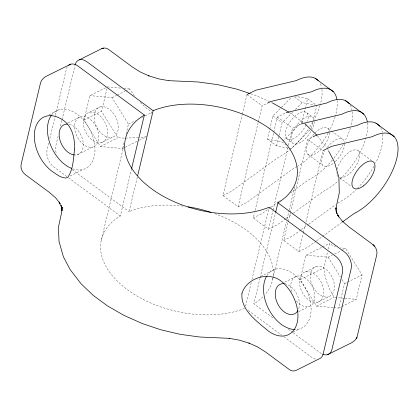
<?xml version="1.0" encoding="UTF-8"?>
<svg xmlns="http://www.w3.org/2000/svg" width="419" height="419" viewBox="0 0 419 419"><rect width="100%" height="100%" fill="white"/><g stroke="black" fill="none" stroke-linecap="round" stroke-linejoin="round"><path stroke-width="0.31" stroke-dasharray="2.1 1.57" d="M333.037 307.562L316.56 306.09L300.161 279.651L305.954 255.197L322.091 247.158M333.671 307.619L338.741 308.07L344.533 283.616L341.799 279.211M341.663 306.614L356.26 299.339L362.047 274.885L345.68 248.493L340.747 247.807M48.761 143.083L47.096 150.081A12.931 8.448 63.5 0 0 53.894 166.972L68.009 177.399M49.824 138.631L55.277 115.733M55.428 115.099L66.338 69.303A12.931 8.448 63.5 0 1 67.276 66.92M58.126 136.175L55.853 145.718A12.931 8.448 63.5 0 0 56.46 153.799M60.551 125.999L61.912 120.274M62.064 119.64L74.943 65.574M101.257 240.317L123.647 146.325M244.565 308.405A87.922 52.422 13.4 0 1 127.109 289.461A87.922 52.422 13.4 0 1 120.305 216.005L131.498 169.014M182.946 206.09A87.922 52.422 13.4 0 0 129.083 211.658L137.406 176.729M297.092 166.605A49.259 22.966 -53.6 0 1 293.159 168.757L246.864 202.419L238.107 206.782L222.913 195.568L242.124 114.916M242.276 114.282L246.817 95.228M238.107 206.782L258.224 122.322M258.376 121.688L262.158 105.813L266.83 103.483M288.021 148.137L276.603 145.87L267.401 139.071L272.9 115.99L291.163 97.643M285.664 218.734L277.247 224.851L268.49 229.219L253.296 218L254.506 212.92M255.113 210.38L273.57 132.907M273.722 132.268L277.352 117.027L285.528 112.952M276.603 145.87L278.981 135.887M279.127 135.264L282.102 122.783L292.603 112.234M245.592 306.268L251.337 282.134M251.945 279.593L269.192 207.201M268.49 229.219L272.879 210.804M273.031 210.165L287.853 147.933M288.461 145.393L292.546 128.245L301.303 123.877M272.701 317.691L253.872 303.791L259.921 278.389M260.073 277.75L275.503 212.978M282.904 141.056L302.078 121.793L307.577 98.706L295.526 96.312M272.664 279.483L273.272 276.943M273.418 276.31L286.434 221.693M287.036 219.153L289.005 210.898M289.157 210.265L294.751 186.769M316.052 241.166L307.635 247.289L298.873 251.651L283.684 240.433L288.068 222.018M288.22 221.384L290.189 213.13M290.341 212.491L307.74 139.464L312.406 137.133M311.28 128.586L312.914 121.72M313.066 121.096L316.633 106.127M298.873 251.651L303.262 233.236M303.414 232.603L305.383 224.343M305.985 221.803L322.777 151.311M344.203 298.244L334.048 297.317L330.072 290.079L326.988 282.631L324.866 275.173L323.772 267.888L327.648 251.578M328.239 249.069L329.58 243.423L331.989 245.178L335.535 246.623M136.992 141.376L122.599 148.551L100.398 146.493L84.046 120.023L89.896 95.611L105.661 87.754M124.254 138.118L117.912 137.762L101.56 111.292L106.96 88.76M122.599 148.551L124.097 142.292M126.046 134.159L128.45 124.139L112.098 97.674L89.896 95.611M151.772 113.617L152.076 112.365L145.754 107.673L140.26 102.535M295.343 109.485L302.188 102.603L314.879 105.122M309.908 129.958L291.195 148.766L290.168 148.012M270.475 207.515L262.058 213.638L253.296 218M270.999 207.133L280.468 200.245M290.467 192.981L308.353 179.971A49.259 22.966 -53.6 0 0 332.56 159.796M286.193 218.351L293.033 213.376M293.557 212.993L323.541 191.19A49.259 22.966 -53.6 0 0 338.28 180.908M300.858 229.947L292.441 236.07L283.684 240.433M301.387 229.565L308.222 224.594M308.751 224.212L335.577 204.702M337.683 203.173L338.735 202.408A49.259 22.966 -53.6 0 0 355.831 189.917M316.575 240.784L341.831 222.421M70.125 176.074L83.229 169.402M316.56 306.09L334.048 297.317M112.098 97.674L116.76 95.343M117.341 95.05L124.914 91.269M125.501 90.975L129.581 88.938L134.373 95.81M48.918 114.806L59.199 109.684M67.978 122.945L80.595 116.655M89.352 112.292L100.141 106.913M84.046 120.023L101.56 111.292M128.45 124.139L135.363 120.693M141.701 117.535L142.853 116.964M145.163 115.812L152.076 112.365M77.316 154.711L92.798 146.996A16.42 10.732 63.5 0 0 92.672 121.672A16.42 10.732 63.5 0 0 74.619 126.81A16.42 10.732 63.5 0 0 92.798 146.996M101.555 142.628A16.42 10.732 63.5 0 0 101.429 117.31A16.42 10.732 63.5 0 0 83.376 122.448A16.42 10.732 63.5 0 0 101.555 142.628L112.35 137.249A16.42 10.732 63.5 0 0 112.224 111.931A16.42 10.732 63.5 0 0 94.165 117.069A16.42 10.732 63.5 0 0 112.35 137.249M100.398 146.493L117.912 137.762M139.297 140.229L146.205 136.788L139.841 137.484M222.913 195.568L231.67 191.2L277.965 157.539A49.259 22.966 -53.6 0 0 308.599 128.795M322.667 246.87L329.58 243.423M284.653 282.212L296.694 276.21M305.451 271.847L316.245 266.468M300.161 279.651L323.772 267.888M344.533 283.616L346.869 282.453M347.451 282.16L362.047 274.885M298.579 311.694L308.903 306.546M317.66 302.183A16.42 10.732 63.5 0 0 317.534 276.859A16.42 10.732 63.5 0 0 299.475 281.997A16.42 10.732 63.5 0 0 317.66 302.183L328.454 296.804A16.42 10.732 63.5 0 0 328.323 271.481A16.42 10.732 63.5 0 0 310.269 276.619A16.42 10.732 63.5 0 0 328.454 296.804M338.741 308.07L341.076 306.907M293.049 332.084L299.328 328.957M305.954 255.197L328.14 257.182L332.23 255.155M334.572 253.993L341.003 250.808M341.59 250.52L345.68 248.493M260.665 276.425L275.304 269.234M138.569 137.621L125.517 138.108M344.837 298.302L356.26 299.339M107.411 86.88L120.714 88.116M123.877 88.409L129.581 88.938M267.401 139.071L281.992 141.973L286.077 144.995M250.798 93.809L256.182 95.652L271.716 102.597M289.34 112.454L303.325 122.599M307.577 98.706L316.78 105.504M294.52 96.941L302.188 102.603M306.718 112.695L312.705 117.121M327.899 128.334L331.041 130.66M331.565 131.042L343.093 139.553M358.287 150.772L371.381 160.44M302.078 121.793L303.099 122.547M246.969 94.594L262.158 105.813M277.352 117.027L292.546 128.245M307.74 139.464L322.405 150.29M272.9 115.99L282.102 122.783M286.664 138.673L292.656 143.094M307.85 154.312L323.044 165.531M339.804 177.907L351.332 186.418M72.068 169.559L129.083 211.658M288.398 329.282L292.582 332.372M293.101 332.754L320.305 352.84A12.931 8.448 63.5 0 0 322.274 354.034M68.533 177.782L120.305 216.005M248.273 310.489L281.741 335.2M283.831 336.745L311.547 357.203A12.931 8.448 63.5 0 0 316.471 359.251M317.356 135.814L326.438 147.525M328.14 257.182L340.438 277.006M327.784 149.389L328.37 150.5M266.997 275.587A32.326 21.128 63.5 0 1 305.661 288.571A32.326 21.128 63.5 0 1 295.578 329.517M284.731 283.752A16.42 10.732 63.5 0 1 296.856 294.175A16.42 10.732 63.5 0 1 298.108 310.201M51.652 114.953A32.326 21.128 63.5 0 1 92.091 134.619A32.326 21.128 63.5 0 1 71.979 168.569M69.25 124.317A16.42 10.732 63.5 0 1 82.941 141.009A16.42 10.732 63.5 0 1 75.011 154.999M291.42 291.467A16.42 10.732 63.5 0 1 302.728 276.76A16.42 10.732 63.5 0 1 314.224 300.942A16.42 10.732 63.5 0 1 295.322 299.679M272.889 278.284A87.922 52.422 13.4 0 1 265.122 294.442M262.849 296.877A87.922 52.422 13.4 0 1 253.872 303.791M214.717 213.648A87.922 52.422 13.4 0 1 272.984 277.682M306.184 124.684A16.42 7.657 -53.6 0 1 286.716 138.715A16.42 7.657 -53.6 0 1 295.709 115.571A16.42 7.657 -53.6 0 1 307.504 121.274M310.788 131.718A16.42 7.657 -53.6 0 1 292.912 143.308A16.42 7.657 -53.6 0 1 298.805 122.783A16.42 7.657 -53.6 0 1 314.124 120.08M314.219 121.431A16.42 7.657 -53.6 0 1 312.171 129.104M337.091 100.555A49.259 22.966 -53.6 0 1 335.347 116.136M335.174 116.733A49.259 22.966 -53.6 0 1 328.344 132.593M328.04 133.127A49.259 22.966 -53.6 0 1 297.663 166.259M320.394 83.837A49.259 22.966 -53.6 0 1 321.583 87.461M321.897 89.336A49.259 22.966 -53.6 0 1 320.158 104.918M319.98 105.515A49.259 22.966 -53.6 0 1 314.302 119.232M312.852 121.913A49.259 22.966 -53.6 0 1 308.95 128.277M314.957 132.991A16.42 7.657 -53.6 0 1 329.318 131.294M329.407 132.65A16.42 7.657 -53.6 0 1 319.095 151.238A16.42 7.657 -53.6 0 1 306.614 152.217A16.42 7.657 -53.6 0 1 314.135 133.85M327.359 147.394A16.42 7.657 -53.6 0 1 344.512 142.512M344.601 143.869A16.42 7.657 -53.6 0 1 335.142 161.687M332.995 163.494A16.42 7.657 -53.6 0 1 322.384 164.746A16.42 7.657 -53.6 0 1 324.961 150.929M367.473 122.987A49.259 22.966 -53.6 0 1 338.756 180.474M350.232 105.216A49.259 22.966 -53.6 0 1 351.97 109.893M352.279 111.768A49.259 22.966 -53.6 0 1 351.028 125.574M350.363 127.952A49.259 22.966 -53.6 0 1 344.69 141.669M343.234 144.346A49.259 22.966 -53.6 0 1 332.958 159.314M337.138 169.302A16.42 7.657 -53.6 0 1 353.201 150.17A16.42 7.657 -53.6 0 1 357.664 162.933A16.42 7.657 -53.6 0 1 340.05 177.635M337.882 176.383A16.42 7.657 -53.6 0 1 336.724 172.434M380.62 127.654A49.259 22.966 -53.6 0 1 382.353 132.325M382.667 134.2A49.259 22.966 -53.6 0 1 375.67 162.939M373.921 166.243A49.259 22.966 -53.6 0 1 356.689 189.074"/><path stroke-width="0.63" d="M62.096 210.657L62.216 207.154L61.31 213.962L58.67 226.098L58.482 228.79L59.037 241.47L63.41 256.831L70.156 269.606L80.982 283.689L93.07 295.259L107.474 305.891L123.835 315.329L142.329 323.573L160.98 329.832L180.28 334.346L199.743 337.012L229.628 338.348L229.104 338.306L239.417 340.165L249.415 343.261L248.886 343.046L257.68 347.026L265.421 351.892L289.45 369.637C291.509 371.286 294.499 371.349 296.767 370.082L318.759 359.052A12.931 8.448 63.5 0 0 323.154 353.903L342.402 273.125A12.931 8.448 63.5 0 0 335.603 256.234L269.192 207.201A87.922 52.422 13.4 0 1 151.442 188.691A87.922 52.422 13.4 0 1 144.361 115.031L77.944 65.998A12.931 8.448 63.5 0 0 68.774 65.165M335.829 208.924L335.865 207.756L336.756 213.496L336.096 211.029L338.877 216.979L337.52 215.099L342.255 221.101L348.624 226.653L372.653 244.397L374.319 246.021L373.062 244.816C376.105 247.241 377.765 251.479 376.66 255.286L356.983 337.342L355.281 339.956L352.217 342.443L327.517 354.689M335.891 210.6L336.63 205.032L339.27 192.892L338.903 177.525L334.53 162.163L328.664 151.055M131.65 168.375L144.361 115.031M137.71 175.461L153.139 110.684L86.707 61.635A12.931 8.448 63.5 0 0 75.095 64.94M275.655 212.344L277.923 202.817A87.922 52.422 13.4 0 0 270.554 129.33A87.922 52.422 13.4 0 0 153.139 110.684M356.318 338.536L356.983 337.342M342.354 222.039L353.929 213.622A49.259 22.966 -53.6 0 0 396.819 158.345A49.259 22.966 -53.6 0 0 372.255 136.688L331.691 146.315L322.929 150.678M79.495 59.786L101.178 48.913C103.441 47.646 106.431 47.703 108.49 49.358L132.519 67.103L140.26 71.968L149.054 75.949L148.525 75.734L158.523 78.83L168.836 80.689M246.969 94.594L255.726 90.232L296.296 80.6A49.259 22.966 -53.6 0 1 318.168 80.511M267.416 103.194L270.92 101.445L311.485 91.819A49.259 22.966 -53.6 0 1 336.907 99.345M312.993 136.845L316.497 135.096L357.067 125.47A49.259 22.966 -53.6 0 1 379.661 126.224M70.738 64.154L45.723 76.551C43.346 77.997 41.251 80.181 40.528 82.931L21.28 163.709C20.122 167.736 22.045 172.109 25.287 174.597L49.316 192.342L55.69 197.888L60.027 203.393M286.109 112.664L326.679 103.037A49.259 22.966 -53.6 0 1 349.278 103.792M301.303 123.877L341.873 114.251A49.259 22.966 -53.6 0 1 367.29 121.777M168.957 80.684L198.197 81.983L217.665 84.648L236.96 89.163L250.195 93.605M272.313 102.865L288.775 112.13M315.088 78.253L333.356 91.73M345.471 100.686L363.744 114.162M375.859 123.118L394.127 136.599M277.923 202.817L344.36 251.866A12.931 8.448 63.5 0 1 351.159 268.757L331.911 349.535A12.931 8.448 63.5 0 1 322.771 354.254M304.87 123.736L316.958 135.306M60.085 203.424L59.063 202.016L61.85 207.965L61.184 205.499L61.975 210.6M294.929 329.517A32.326 21.128 63.5 0 1 268.972 309.615A32.326 21.128 63.5 0 1 266.652 276.152M297.815 310.746A16.42 10.732 63.5 0 1 277.776 304.016A16.42 10.732 63.5 0 1 284.119 283.673M71.361 168.323A32.326 21.128 63.5 0 1 50.353 144.513A32.326 21.128 63.5 0 1 51.265 115.487M74.409 154.962A16.42 10.732 63.5 0 1 59.655 138.883A16.42 10.732 63.5 0 1 67.412 124.087M188.1 206.813A87.922 52.422 13.4 0 1 211.014 212.37M74.551 149.085C73.404 158.502 73.351 169.145 67.841 177.237L65.961 178.033C60.624 177.881 56.324 174.11 52.061 171.334A32.326 21.128 63.5 0 1 35.07 129.104A32.326 21.128 63.5 0 1 64.091 120.845C72.555 127.486 74.901 138.851 74.551 149.085M241.973 293.242C240.354 309.987 256.91 321.221 268.165 330.884A32.326 21.128 63.5 0 0 297.186 322.63A32.326 21.128 63.5 0 0 280.191 280.4C267.395 271.392 246.707 278.389 241.973 293.242M102.587 48.358L101.864 48.594L103.367 48.133L102.587 48.358M363.378 185.926A16.42 7.657 -53.6 0 0 373.476 161.985A16.42 7.657 -53.6 0 0 353.5 177.012A16.42 7.657 -53.6 0 0 363.378 185.926"/></g></svg>
